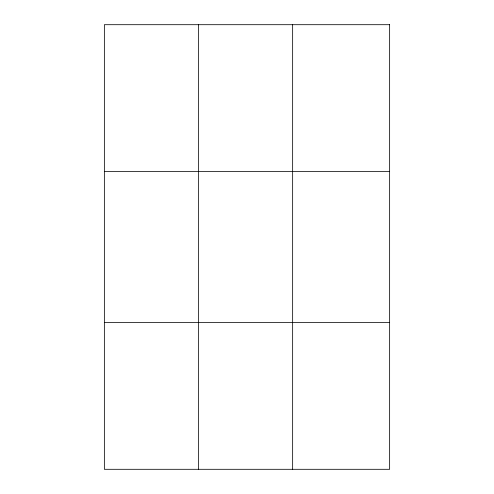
<?xml version="1.0" encoding="UTF-8"?>
<svg xmlns="http://www.w3.org/2000/svg" width="494" height="494" viewBox="0 0 494 494"><rect width="100%" height="100%" fill="white"/><g stroke="black" fill="none" stroke-linecap="round" stroke-linejoin="round"><path stroke-width="0.74" d="M198.502 469.3L198.502 24.7M292.646 469.3L292.646 24.7M104.364 171.418L389.636 171.418M104.364 322.582L389.636 322.582M389.636 24.7L389.636 469.3L104.364 469.3L104.364 24.7L389.636 24.7"/></g></svg>
